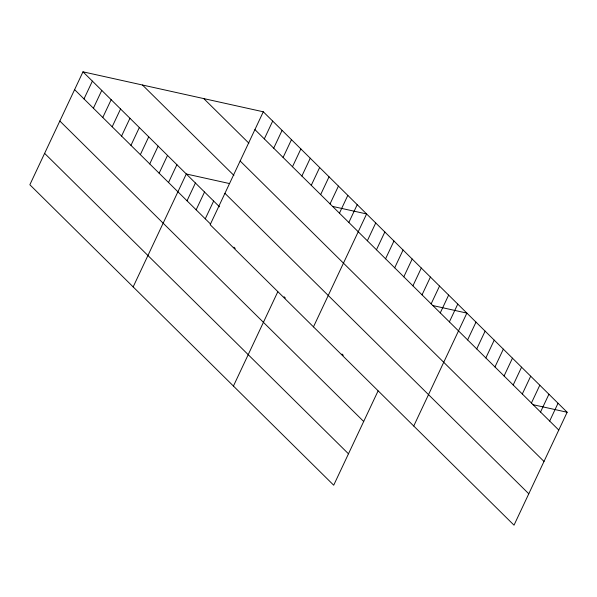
<?xml version="1.0" encoding="UTF-8"?>
<svg xmlns="http://www.w3.org/2000/svg" width="597" height="597" viewBox="0 0 597 597"><rect width="100%" height="100%" fill="white"/><g stroke="black" fill="none" stroke-linecap="round" stroke-linejoin="round"><path stroke-width="0.9" d="M263.299 111.796L210.159 224.711L514.017 525.173L567.15 412.251L263.299 111.796L82.983 71.827L29.85 184.749L333.701 485.204L378.073 390.916M83.998 98.915L92.378 81.117M93.393 108.206L101.766 90.401M102.781 117.49L111.161 99.692M112.176 126.78L120.549 108.975M121.564 136.064L129.945 118.266M130.959 145.355L139.332 127.549M140.355 154.638L148.728 136.84M149.743 163.921L158.123 146.123M159.138 173.212L167.511 155.414M168.526 182.495L176.906 164.697M133.161 286.903L186.294 173.988L229.173 183.488M187.033 200.801L195.413 182.995M196.152 209.816L204.525 192.01M205.264 218.823L213.644 201.025M264.314 138.885L272.687 121.087M273.702 148.175L282.082 130.37M283.097 157.459L291.47 139.661M292.485 166.75L300.866 148.944M301.881 176.033L310.253 158.235M311.268 185.316L319.649 167.518M320.664 194.607L329.037 176.809M233.434 386.05L277.799 291.761M330.051 203.89L338.432 186.092M339.447 213.181L347.82 195.376M348.835 222.465L357.215 204.667M313.47 326.872L366.603 213.95L332.477 206.39M367.349 240.77L375.722 222.965M376.461 249.785L384.841 231.979M385.58 258.792L393.953 240.994M394.692 267.807L403.072 250.009M403.811 276.821L412.184 259.023M412.923 285.836L421.303 268.038M422.042 294.851L430.415 277.045M431.153 303.866L439.534 286.06M440.273 312.88L448.646 295.075M449.384 321.887L457.765 304.089M413.743 426.019L466.876 313.104L432.75 305.537M467.615 339.917L475.996 322.119M476.734 348.932L485.107 331.134M485.846 357.946L494.226 340.148M494.965 366.961L503.338 349.155M504.077 375.976L512.457 358.17M513.196 384.983L521.569 367.185M522.308 393.998L530.688 376.2M531.427 403.012L539.8 385.214M540.539 412.027L548.919 394.229M549.658 421.042L558.031 403.244M533.024 404.691L567.15 412.251M254.919 129.601L558.777 430.056M203.793 98.609L248.874 143.183M240.151 160.989L544.001 461.444M142.489 85.02L233.905 175.414M224.935 193.324L528.785 493.786M82.983 71.827L219.502 206.823M74.61 89.632L210.472 223.979M233.912 247.158L235.218 248.442M284.053 296.731L285.351 298.015M341.999 354.028L343.305 355.319M59.834 121.019L363.692 421.475M44.618 153.354L348.476 453.817"/></g></svg>
